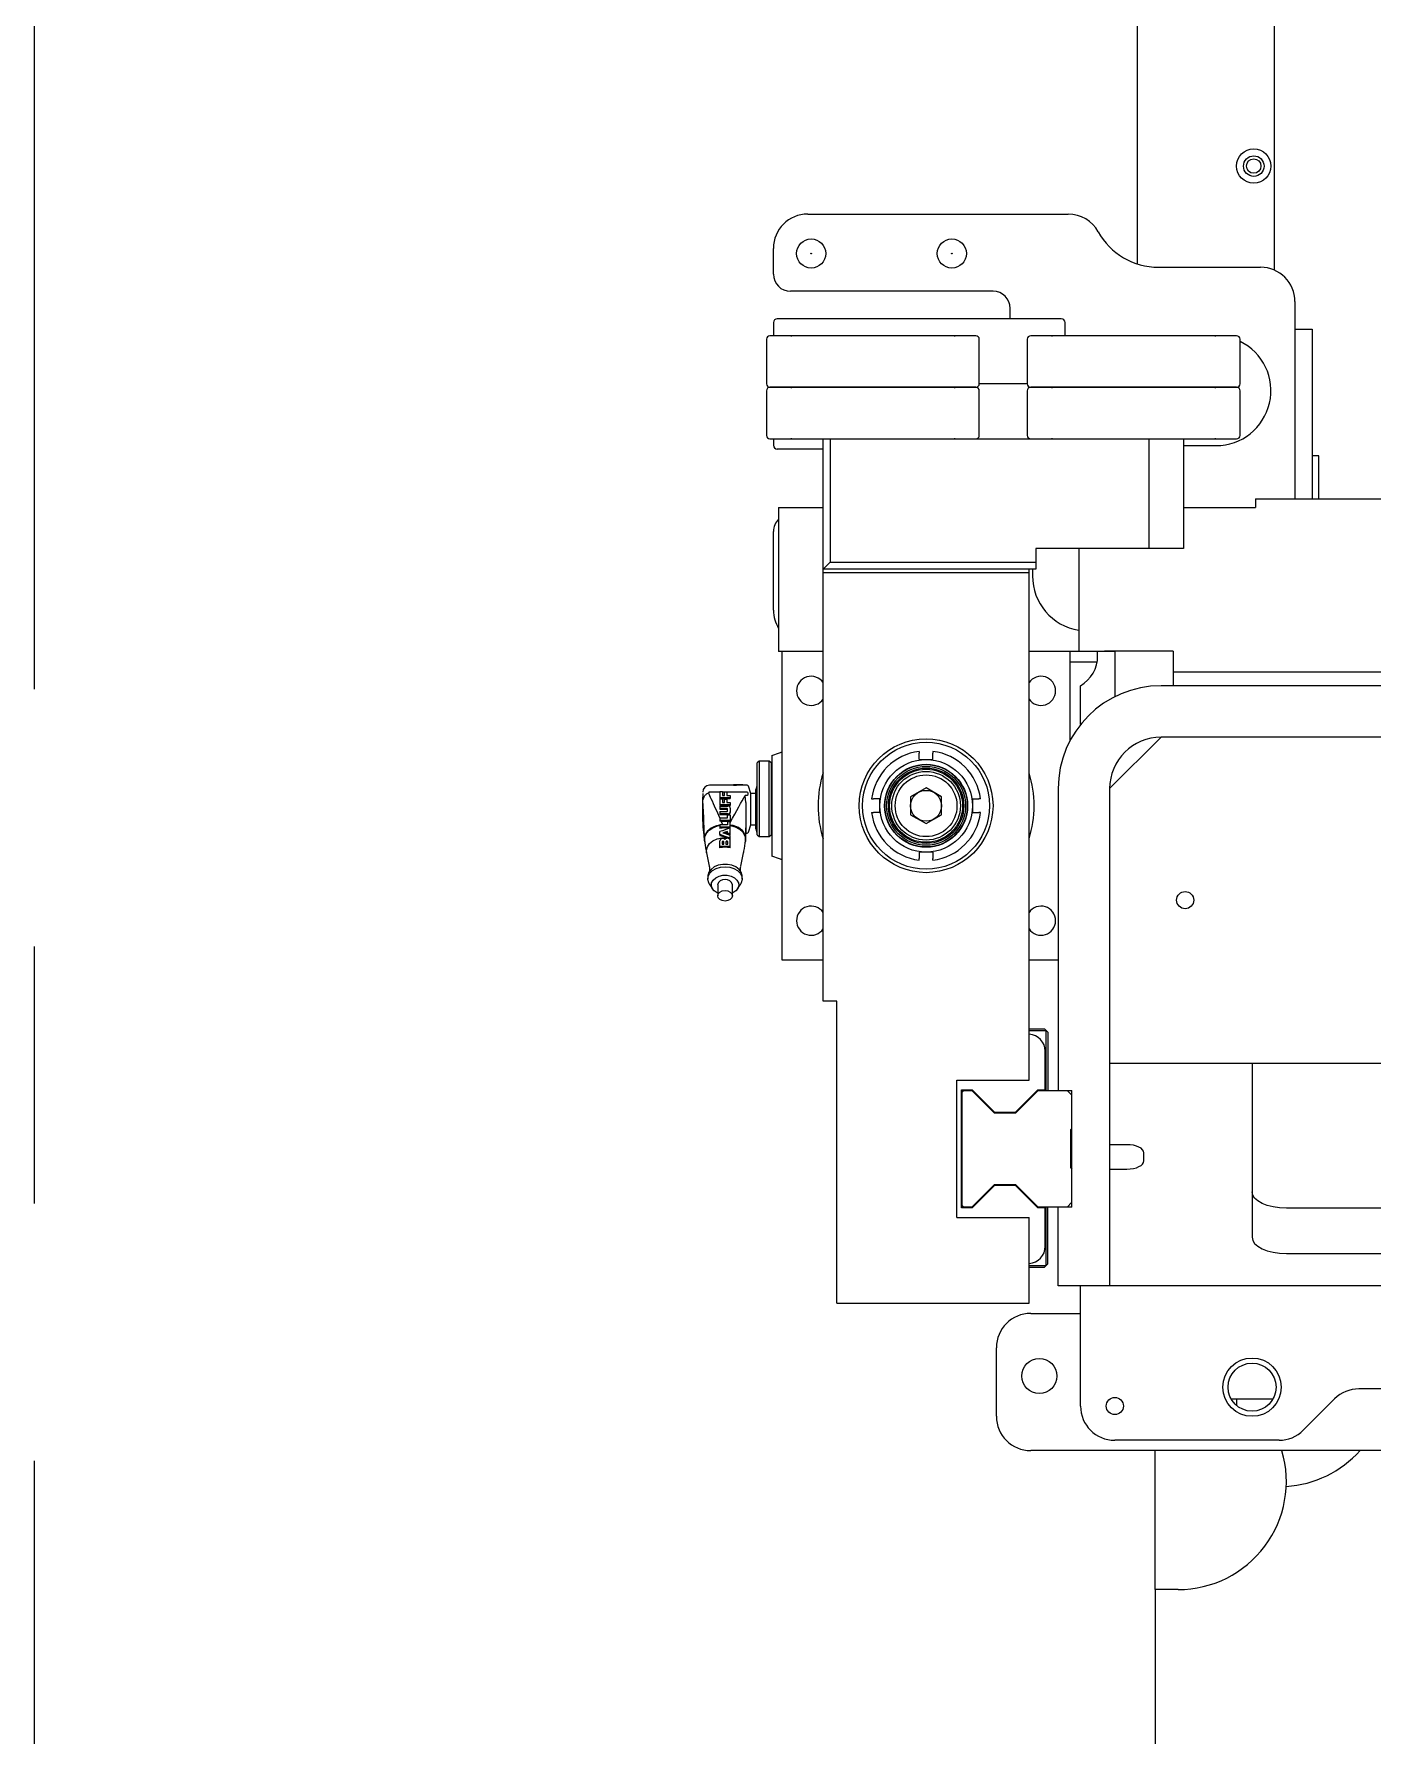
# Model space of a CAD drawing. Header units: inches. Extents: x -347369 to -260369, y 119522 to 149869.
# Drawn here: x -325383.6 to -324993.4, y 137569.5 to 138065.7 of the extents above; entities that cross this region are included whole.
import ezdxf

# ---------------------------------------------------------------- set-up
doc = ezdxf.new("R2010")
doc.units = ezdxf.units.IN
doc.header["$LTSCALE"] = 300
doc.linetypes.add('CENTRO', pattern=[2, 1.25, -0.25, 0.25, -0.25])
for name, color, linetype in [('ASSI', 254, 'CENTRO'), ('MACCHINA', 40, 'Continuous'), ('QUOTE', 7, 'Continuous')]:
    doc.layers.add(name, color=color, linetype=linetype)

# ---------------------------------------------------------------- blocks, each defined once
blk = doc.blocks.new('A$C27be3406')
at = {"layer": 'ASSI'}
blk.add_line((0, 2250), (0, -3750), dxfattribs=at)
at = {"layer": 'MACCHINA'}
for p, q in [((321.5, -51.97), (321.5, -1001.02)), ((361.5, -1002.83), (361.5, -133.73)), ((225.5, -986.5), (301.43, -986.5)), ((215.5, -1004), (215.5, -996.5)), ((327.69, -1002), (357.5, -1002)), ((279.5, -1009), (220.5, -1009)), ((367.5, -1012), (367.5, -1069.5)), ((299.4, -1017), (216.6, -1017)), ((284.5, -1017), (284.5, -1014)), ((215.5, -1018.1), (215.5, -1022)), ((220.65, -1022.1), (220.65, -1022.2)), ((268.35, -1022.2), (268.35, -1022.1)), ((296.65, -1022.1), (296.65, -1022.2)), ((300.5, -1022), (300.5, -1018.1)), ((344.35, -1022.2), (344.35, -1022.1)), ((367.5, -1020), (372.5, -1020)), ((372.5, -1020), (372.5, -1069.5)), ((213.5, -1023), (213.5, -1036)), ((275.5, -1036), (275.5, -1023)), ((289.5, -1023), (289.5, -1036)), ((351.5, -1036), (351.5, -1023)), ((220.65, -1036.8), (220.65, -1036.9)), ((268.35, -1036.9), (268.35, -1036.8)), ((289.5, -1036), (275.5, -1036)), ((296.65, -1036.8), (296.65, -1036.9)), ((344.35, -1036.9), (344.35, -1036.8)), ((213.5, -1038), (213.5, -1051)), ((220.65, -1037.1), (220.65, -1037.2)), ((268.35, -1037.2), (268.35, -1037.1)), ((275.5, -1051), (275.5, -1038)), ((289.5, -1038), (289.5, -1051)), ((296.65, -1037.1), (296.65, -1037.2)), ((344.35, -1037.2), (344.35, -1037.1)), ((351.5, -1051), (351.5, -1038)), ((220.65, -1051.8), (220.65, -1051.9)), ((268.35, -1051.9), (268.35, -1051.8)), ((296.65, -1051.8), (296.65, -1051.9)), ((344.35, -1051.9), (344.35, -1051.8)), ((215.5, -1052), (215.5, -1053.9)), ((230, -1055), (216.6, -1055)), ((230, -1216), (230, -1052)), ((230, -1052), (325, -1052)), ((232, -1052), (232, -1088)), ((325, -1084), (325, -1052)), ((335, -1052), (335, -1084)), ((335, -1054), (344.5, -1054)), ((374.5, -1057), (372.5, -1057)), ((374.5, -1069.5), (374.5, -1057)), ((356, -1069.5), (356, -1072)), ((356, -1069.5), (395.49, -1069.5)), ((217, -1072), (217, -1114)), ((217, -1072), (230, -1072)), ((335, -1072), (356, -1072)), ((215.5, -1102), (215.5, -1079)), ((335, -1084), (292, -1084)), ((292, -1084), (292, -1090)), ((304.5, -1084), (304.5, -1114)), ((232, -1088), (230, -1090)), ((292, -1090), (230, -1090)), ((230, -1091), (290, -1091)), ((232, -1088), (292, -1088)), ((290, -1239), (290, -1090)), ((291, -1090), (291, -1092)), ((230, -1114), (217, -1114)), ((218, -1204), (218, -1114)), ((315, -1114), (290, -1114)), ((302, -1139.94), (302, -1114)), ((310, -1115.34), (310, -1114)), ((332, -1113.9), (312, -1113.9)), ((312, -1113.9), (312, -1114)), ((315, -1114), (315, -1127.21)), ((332, -1113.9), (332, -1124)), ((302, -1117), (309.86, -1117)), ((395, -1120), (332, -1120)), ((305, -1135.35), (305, -1124)), ((521.5, -1124), (328.5, -1124)), ((328.5, -1139), (313.5, -1154)), ((521.5, -1139), (328.5, -1139)), ((211.3, -1146), (210.8, -1146.5)), ((214.3, -1146), (211.3, -1146)), ((211.3, -1146), (211.3, -1168)), ((214.8, -1146.5), (214.3, -1146)), ((214.3, -1168), (214.3, -1146)), ((215, -1144.3), (215, -1173.7)), ((258, -1143.13), (258, -1143.63)), ((262, -1143.13), (262, -1143.63)), ((210.8, -1167.5), (210.8, -1146.5)), ((214.8, -1146.5), (214.8, -1167.5)), ((215, -1147), (214.8, -1147)), ((196.58, -1155.19), (196.69, -1155.06)), ((196.69, -1155.06), (196.7, -1155.04)), ((199.89, -1155.04), (196.7, -1155.04)), ((196.7, -1155.04), (196.9, -1155.04)), ((203.9, -1153), (196.9, -1153)), ((199.89, -1154.85), (200.67, -1154.85)), ((199.89, -1154.85), (199.89, -1156.88)), ((200.67, -1154.85), (200.67, -1155.96)), ((201.22, -1155.04), (200.67, -1155.04)), ((200.67, -1155.96), (201.22, -1155.96)), ((201.22, -1155.96), (201.22, -1154.96)), ((201.22, -1154.96), (201.92, -1154.96)), ((201.92, -1154.96), (201.92, -1155.96)), ((207.94, -1155.04), (201.92, -1155.04)), ((201.92, -1155.96), (202.9, -1155.96)), ((202.9, -1155.96), (202.9, -1156.88)), ((203.9, -1153.04), (203.9, -1152.85)), ((206.6, -1152.85), (203.9, -1152.85)), ((204.17, -1153.06), (204.17, -1152.85)), ((207.85, -1153), (206.59, -1153)), ((206.6, -1153), (206.6, -1152.85)), ((207.85, -1156), (207.22, -1156)), ((207.47, -1158.04), (207.22, -1156)), ((207.85, -1155.04), (207.94, -1155.04)), ((208.9, -1155.4), (208.23, -1153.28)), ((210.4, -1155.4), (208.9, -1155.4)), ((208.9, -1164.6), (208.9, -1155.4)), ((210.68, -1153.24), (210.4, -1154.25)), ((210.4, -1165.75), (210.4, -1154.25)), ((260, -1153.8), (255.5, -1156.4)), ((264.5, -1156.4), (260, -1153.8)), ((298.5, -1154), (298.5, -1242)), ((313.5, -1154), (313.5, -1299)), ((194.9, -1163.54), (194.9, -1156.46)), ((202.9, -1156.67), (199.89, -1156.67)), ((199.89, -1156.88), (202.9, -1156.88)), ((199.89, -1156.94), (200.67, -1156.94)), ((199.89, -1156.94), (199.89, -1158.96)), ((202.9, -1158.76), (199.89, -1158.76)), ((199.89, -1158.96), (202.9, -1158.96)), ((199.89, -1159.09), (202.17, -1159.09)), ((199.89, -1159.09), (199.89, -1160)), ((202.03, -1159.8), (199.89, -1159.8)), ((199.89, -1160), (202.03, -1160)), ((199.89, -1160.64), (202.03, -1160.64)), ((199.89, -1160.64), (199.89, -1161.55)), ((200.67, -1156.94), (200.67, -1158.05)), ((200.67, -1158.05), (201.22, -1158.05)), ((201.22, -1158.05), (201.22, -1157.08)), ((201.22, -1157.08), (201.92, -1157.08)), ((201.92, -1157.08), (201.92, -1158.05)), ((201.92, -1158.05), (202.9, -1158.05)), ((202.03, -1159.8), (202.13, -1159.88)), ((202.03, -1160), (202.13, -1160.07)), ((202.13, -1160.56), (202.03, -1160.64)), ((202.13, -1160.56), (202.13, -1159.88)), ((202.9, -1158.05), (202.9, -1158.96)), ((202.9, -1159.65), (202.9, -1160.98)), ((244.13, -1157), (244.63, -1157)), ((244.13, -1161), (244.63, -1161)), ((255.5, -1156.4), (255.5, -1161.6)), ((264.5, -1161.6), (264.5, -1156.4)), ((275.87, -1157), (275.37, -1157)), ((275.87, -1161), (275.37, -1161)), ((202.17, -1161.36), (199.89, -1161.36)), ((199.89, -1161.55), (202.17, -1161.55)), ((199.89, -1162.56), (202.13, -1162.56)), ((199.89, -1162.56), (199.89, -1163.49)), ((202.9, -1163.27), (199.89, -1163.27)), ((200.31, -1163.46), (199.89, -1163.49)), ((202.13, -1164.52), (199.89, -1164.52)), ((199.89, -1164.52), (199.89, -1165.59)), ((202.9, -1165.25), (199.89, -1165.25)), ((200.8, -1164.52), (200.31, -1163.46)), ((200.31, -1163.46), (202.9, -1163.46)), ((202.13, -1162.56), (202.13, -1161.59)), ((202.13, -1161.59), (202.9, -1161.59)), ((202.13, -1163.55), (202.13, -1164.52)), ((202.13, -1163.55), (202.9, -1163.55)), ((202.9, -1161.59), (202.9, -1163.46)), ((202.9, -1167.43), (202.9, -1163.55)), ((208.23, -1166.72), (208.9, -1164.6)), ((208.9, -1164.6), (210.4, -1164.6)), ((210.4, -1165.75), (210.68, -1166.76)), ((210.78, -1162.57), (210.78, -1161.09)), ((255.5, -1161.6), (260, -1164.2)), ((260, -1164.2), (264.5, -1161.6)), ((195.37, -1169.13), (195.43, -1169.47)), ((195.4, -1168.37), (195.4, -1169.25)), ((199.89, -1167.36), (199.89, -1166.52)), ((199.89, -1167.36), (199.89, -1167.71)), ((199.9, -1171.28), (199.9, -1169.25)), ((202.9, -1170.91), (199.9, -1170.91)), ((200.58, -1169.58), (200.58, -1170.21)), ((200.59, -1169.74), (200.58, -1169.83)), ((200.58, -1170.21), (201.06, -1170.21)), ((200.67, -1169.38), (200.67, -1169.62)), ((200.85, -1169.35), (200.8, -1169.35)), ((200.8, -1169.35), (200.8, -1169.57)), ((200.85, -1169.57), (200.85, -1169.35)), ((201.06, -1170.21), (201.05, -1169.49)), ((201.06, -1169.77), (201.05, -1169.7)), ((201.36, -1168.83), (201.36, -1168.81)), ((201.66, -1169.49), (201.66, -1170.21)), ((201.66, -1170.21), (202.19, -1170.21)), ((201.72, -1169.35), (201.72, -1169.56)), ((201.92, -1169.29), (201.92, -1169.51)), ((202.9, -1168.45), (202.01, -1168.13)), ((202.13, -1167.32), (202.13, -1166.51)), ((202.9, -1167.08), (202.13, -1167.08)), ((202.13, -1169.6), (202.13, -1169.37)), ((202.19, -1170.21), (202.19, -1169.52)), ((202.9, -1168.8), (202.9, -1167.65)), ((202.9, -1171.28), (202.9, -1169.2)), ((207.36, -1169.64), (207.4, -1169.4)), ((207.4, -1169.37), (207.4, -1168.02)), ((207.46, -1167), (207.85, -1167)), ((210.78, -1167.02), (210.78, -1166.62)), ((210.8, -1167.5), (211.3, -1168)), ((211.3, -1168), (214.3, -1168)), ((214.3, -1168), (214.8, -1167.5)), ((214.8, -1167), (215, -1167)), ((214.8, -1167.12), (215, -1167.12)), ((214.8, -1167.25), (215, -1167.25)), ((196.01, -1172.69), (196.8, -1176.64)), ((206, -1176.64), (206.79, -1172.69)), ((258, -1174.87), (258, -1174.37)), ((262, -1174.87), (262, -1174.37)), ((196.4, -1179.59), (196.4, -1180.29)), ((196.9, -1177.65), (196.9, -1178.05)), ((205.9, -1178.05), (205.9, -1177.65)), ((206.4, -1180.29), (206.4, -1179.59)), ((196.82, -1181.71), (197.73, -1183.19)), ((199.25, -1182.06), (199.25, -1185.24)), ((203.55, -1185.24), (203.55, -1182.06)), ((205.07, -1183.19), (205.98, -1181.71)), ((230, -1204), (218, -1204)), ((298.5, -1204), (290, -1204)), ((234, -1216), (230, -1216)), ((234, -1304), (234, -1216)), ((290, -1224), (294.5, -1224)), ((290, -1224.5), (295, -1224.5)), ((294.5, -1224), (295.5, -1225)), ((295, -1242), (295, -1224.5)), ((295.5, -1225), (295.5, -1242)), ((294.73, -1241.8), (294.73, -1230.58)), ((313.5, -1234), (536.5, -1234)), ((355, -1234), (355, -1284.79)), ((269, -1239), (290, -1239)), ((269, -1279), (269, -1239)), ((270.3, -1241.8), (273.44, -1241.8)), ((270.3, -1276.2), (270.3, -1241.8)), ((270.5, -1242.5), (271, -1242)), ((270.5, -1276), (270.5, -1242)), ((270.5, -1242), (273.36, -1242)), ((273.36, -1242), (279.86, -1248.5)), ((273.44, -1241.8), (279.94, -1248.3)), ((286.06, -1248.3), (292.56, -1241.8)), ((286.14, -1248.5), (292.64, -1242)), ((292.56, -1241.8), (294.73, -1241.8)), ((292.64, -1242), (302.5, -1242)), ((301.1, -1242), (302.5, -1243.4)), ((302.5, -1276), (302.5, -1242)), ((279.86, -1248.5), (286.14, -1248.5)), ((279.94, -1248.3), (286.06, -1248.3)), ((302.5, -1253.1), (302.1, -1253.5)), ((302.1, -1253.5), (302.1, -1264.5)), ((318.5, -1257.8), (313.5, -1257.8)), ((323.5, -1262.54), (323.5, -1260.17)), ((302.1, -1264.5), (302.5, -1264.9)), ((313.5, -1264.91), (318.5, -1264.91)), ((279.86, -1269.5), (273.36, -1276)), ((279.94, -1269.7), (273.44, -1276.2)), ((286.14, -1269.5), (279.86, -1269.5)), ((286.06, -1269.7), (279.94, -1269.7)), ((292.56, -1276.2), (286.06, -1269.7)), ((292.64, -1276), (286.14, -1269.5)), ((302.5, -1274.6), (301.1, -1276)), ((269, -1279), (290, -1279)), ((273.44, -1276.2), (270.3, -1276.2)), ((271, -1276), (270.5, -1275.5)), ((273.36, -1276), (270.5, -1276)), ((290, -1304), (290, -1279)), ((294.73, -1276.2), (292.56, -1276.2)), ((302.5, -1276), (292.64, -1276)), ((294.73, -1287.42), (294.73, -1276.2)), ((295, -1293), (295, -1276)), ((295.5, -1292.5), (295.5, -1276)), ((298.5, -1299), (298.5, -1276)), ((485, -1276.32), (365, -1276.32)), ((365, -1289.53), (485, -1289.53)), ((290, -1293), (295, -1293)), ((290, -1293.5), (294.5, -1293.5)), ((295.5, -1292.5), (294.5, -1293.5)), ((535.5, -1299), (298.5, -1299)), ((305, -1334), (305, -1299)), ((234, -1304), (290, -1304)), ((290.5, -1307), (305, -1307)), ((280.5, -1337), (280.5, -1317)), ((422.86, -1329), (386.14, -1329)), ((361.06, -1332), (348.94, -1332)), ((350.5, -1332), (350.5, -1333.86)), ((379.07, -1331.93), (369.93, -1341.07)), ((362.86, -1344), (315, -1344)), ((538.5, -1347), (290.5, -1347)), ((326.75, -1387.5), (326.75, -1347)), ((326.74, -1387.5), (326.74, -1569)), ((333.5, -1387.5), (326.74, -1387.5))]:
    blk.add_line(p, q, dxfattribs=at)
at = {"layer": 'MACCHINA', "flags": 128}
for points in [[(215, -1144.3), (217.23, -1143.57), (218, -1143.28)], [(195.44, -1169.18), (195.43, -1169.07), (195.52, -1168.02), (195.99, -1167.01), (196.79, -1166.12), (197.88, -1165.39), (199.19, -1164.88), (199.89, -1164.72)], [(202.9, -1164.72), (204.37, -1165.14), (205.63, -1165.82), (206.59, -1166.71), (207.19, -1167.75), (207.38, -1168.86), (207.36, -1169.18)], [(196.01, -1172.69), (195.96, -1171.94), (196.24, -1170.93), (196.88, -1170), (197.85, -1169.23), (199.07, -1168.67), (200.46, -1168.35), (201.92, -1168.31)], [(218, -1174.72), (217.23, -1174.43), (215, -1173.7)], [(206.4, -1179.59), (206.39, -1179.35), (206.11, -1178.4), (205.48, -1177.55), (204.56, -1176.84), (203.39, -1176.34), (202.08, -1176.08), (200.72, -1176.08), (199.41, -1176.34), (198.24, -1176.84), (197.32, -1177.55), (196.69, -1178.4), (196.41, -1179.35), (196.4, -1179.59)], [(196.82, -1181.71), (196.69, -1181.48), (196.41, -1180.54), (196.5, -1179.57), (196.96, -1178.67), (197.75, -1177.88), (198.8, -1177.27), (200.05, -1176.89), (201.4, -1176.76)], [(199.25, -1184.45), (199.15, -1184.4), (198.27, -1183.83), (197.68, -1183.1), (197.41, -1182.27), (197.5, -1181.43), (197.94, -1180.65), (198.68, -1179.99), (199.66, -1179.51), (200.8, -1179.26), (202, -1179.26), (203.14, -1179.51), (204.12, -1179.99), (204.86, -1180.65), (205.3, -1181.43), (205.39, -1182.27), (205.12, -1183.1), (204.53, -1183.83), (203.65, -1184.4), (203.55, -1184.45)], [(201.4, -1176.76), (202.75, -1176.89), (204, -1177.27), (205.05, -1177.88), (205.84, -1178.67), (206.3, -1179.57), (206.39, -1180.54), (206.11, -1181.48), (205.98, -1181.71)], [(201.4, -1183.72), (202.22, -1183.84), (202.92, -1184.17), (203.39, -1184.66), (203.55, -1185.24), (203.39, -1185.83), (202.92, -1186.32), (202.22, -1186.65), (201.4, -1186.76), (200.58, -1186.65), (199.88, -1186.32), (199.41, -1185.83), (199.25, -1185.24), (199.41, -1184.66), (199.88, -1184.17), (200.58, -1183.84), (201.4, -1183.72)], [(323.5, -1260.17), (323.4, -1259.71), (323.12, -1259.27), (322.66, -1258.86), (322.04, -1258.5), (321.28, -1258.2), (320.41, -1257.98), (319.48, -1257.85), (318.5, -1257.8)], [(318.5, -1264.91), (319.48, -1264.86), (320.41, -1264.73), (321.28, -1264.51), (322.04, -1264.21), (322.66, -1263.86), (323.12, -1263.45), (323.4, -1263), (323.5, -1262.54)], [(365, -1276.32), (363.05, -1276.23), (361.17, -1275.96), (359.44, -1275.52), (357.93, -1274.93), (356.69, -1274.21), (355.76, -1273.39), (355.19, -1272.51), (355, -1271.58)], [(355, -1284.79), (355.19, -1285.72), (355.76, -1286.61), (356.69, -1287.43), (357.93, -1288.14), (359.44, -1288.73), (361.17, -1289.17), (363.05, -1289.44), (365, -1289.53)]]:
    blk.add_lwpolyline(points, dxfattribs=at)
at = {"layer": 'MACCHINA'}
for centre, radius in [((355.5, -972.5), 5), ((355.5, -972.5), 3), ((355.5, -972.5), 2.1), ((226.5, -998), 4.25), ((267.5, -998), 4.25), ((226.5, -998), 0.0893), ((267.5, -998), 0.0893), ((260, -1159), 19.5), ((260, -1159), 18.5), ((260, -1159), 13.5), ((260, -1159), 12.1), ((260, -1159), 12), ((260, -1159), 11.5), ((260, -1159), 11), ((260, -1159), 10.65), ((260, -1159), 10), ((260, -1159), 9), ((260, -1159), 4.5), ((335.5, -1186.5), 2.5), ((293, -1325.25), 5.1), ((355, -1328.5), 8.5), ((355, -1328.5), 7), ((315, -1334), 2.5)]:
    blk.add_circle(centre, radius, dxfattribs=at)
for centre, radius, start, end in [((225.5, -996.5), 10, 90, 180), ((301.43, -996.5), 10, 28.9033, 90), ((327.69, -982), 20, 208.9033, 270), ((357.5, -1012), 10, 0, 90), ((220.5, -1004), 5, 180, 270), ((279.5, -1014), 5, 0, 90), ((216.6, -1018.1), 1.1, 90, 180), ((299.4, -1018.1), 1.1, 0, 90), ((214.5, -1023), 1, 90, 180), ((274.5, -1023), 1, 0, 90), ((290.5, -1023), 1, 90, 180), ((350.5, -1023), 1, 0, 90), ((344.5, -1038), 16, 270, 64.0555), ((214.5, -1036), 1, 180, 270), ((214.5, -1038), 1, 90, 180), ((274.5, -1036), 1, 270, 0), ((274.5, -1038), 1, 0, 90), ((290.5, -1036), 1, 180, 270), ((290.5, -1038), 1, 90, 180), ((350.5, -1036), 1, 270, 0), ((350.5, -1038), 1, 0, 90), ((214.5, -1051), 1, 180, 270), ((274.5, -1051), 1, 270, 0), ((290.5, -1051), 1, 180, 270), ((350.5, -1051), 1, 270, 0), ((216.6, -1053.9), 1.1, 180, 270), ((220.5, -1079), 5, 134.427, 180), ((307, -1092), 16, 180, 261.0107), ((225.5, -1102), 10, 180, 211.7883), ((300, -1115.34), 10, 300, 0), ((226.5, -1125.5), 4.25, 34.5603, 325.4397), ((293.5, -1125.5), 4.25, 214.5603, 145.3488), ((328.5, -1154), 30, 90, 180), ((328.5, -1154), 15, 90, 180), ((260, -1159), 16, 97.1808, 172.8192), ((260, -1159), 16, 7.1808, 82.8192), ((260, -1159), 31.5, 162.2472, 197.7528), ((260, -1159), 31.5, 342.2472, 17.7528), ((196.9, -1155), 2, 90, 180), ((207.85, -1153.4), 0.4, 17.5713, 90), ((260, -1159), 16, 187.1808, 262.8192), ((260, -1159), 16, 277.1808, 352.8192), ((201.4, -1173.69), 8.24, 81.1941, 100.5317), ((201.4, -1176.88), 7.33, 94.2449, 94.6339), ((201.42, -1174.98), 7.7, 78.8937, 84.6976), ((207.85, -1166.6), 0.4, 270, 342.4287), ((201.4, -1178.02), 6.91, 77.4671, 102.5328), ((201.13, -1182.44), 1.92, 81.9505, 168.5782), ((201.67, -1182.44), 1.92, 11.4218, 98.0495), ((226.5, -1192.5), 4.25, 34.5603, 325.44), ((293.5, -1192.5), 4.25, 214.5603, 145.4397), ((289.73, -1230.58), 5, 0, 86.8895), ((289.73, -1287.42), 5, 273.1105, 0), ((290.5, -1317), 10, 90, 180), ((386.14, -1339), 10, 90, 135), ((315, -1334), 10, 180, 270), ((290.5, -1337), 10, 180, 270), ((362.86, -1334), 10, 270, 315), ((333.5, -1356), 31.5, 270, 16.4333), ((363, -1326), 31.5, 273.5804, 318.1897)]:
    blk.add_arc(centre, radius, start, end, dxfattribs=at)
for centre, major_axis, ratio, start_param, end_param in [((60.31, -1399.41), (148.35, 246.56), 0.008823, 5.988829, 6.128608), ((207.25, -1160), (22.87, 0), 0.306028, 1.605303, 1.705567), ((196.9, -1191.71), (-2, 35.27), 0.002266, 6.052415, 6.323164), ((195.01, -1159.46), (-0.4, 9.73), 0.004912, 3.555473, 4.928702), ((202.17, -1159.65), (0.738, 0), 0.76468, 0, 1.570796), ((202.17, -1160.79), (0.738, 0), 0.76468, 4.712389, 6.283185), ((202.17, -1160.98), (0.738, 0), 0.76302, 4.712389, 6.283185), ((207.45, -1161.81), (0.06, 7.86), 0.001395, 1.070469, 2.480189), ((207.5, -1160), (0.04, 7), 0.005675, 1.287257, 3.141625), ((196.9, -1198.78), (-2, 35.27), 0.002266, 0.039978, 0.313162), ((195.01, -1164.51), (-0.39, 4.75), 0.02061, 1.720675, 3.09911), ((202.1, -1169.3), (6.67, -1.17), 0.690438, 2.041718, 3.19059), ((223.34, -1222.47), (199.81, 69.88), 0.286094, 1.573024, 1.588104), ((200.05, -1169.76), (7.29, 2), 0.664469, 6.231424, 7.278865), ((202.1, -1168.32), (6.67, 1.17), 0.690351, 3.090683, 3.138352), ((174.08, -1222.47), (199.81, -69.88), 0.286094, 1.531, 1.541629), ((200.79, -1169.24), (0.887, 0), 0.806402, 2.433053, 3.148952), ((200.69, -1169.18), (0.768, 0), 0.806402, 1.527167, 2.421172), ((201.28, -1169.6), (0.708, 0), 0.806402, 2.957541, 3.10866), ((200.83, -1169.53), (0.248, 0), 0.806402, 2.291129, 2.96013), ((200.81, -1169.57), (0.273, 0), 0.806402, 1.606579, 2.133909), ((200.76, -1169.17), (0.753, 0), 0.806402, 0.971797, 1.617632), ((228.2, -1222.47), (222.64, 68.79), 0.2626, 1.606778, 1.612788), ((174.49, -1222.47), (213.71, -69.18), 0.271417, 1.525589, 1.535478), ((200.84, -1169.52), (0.218, 0), 0.806402, 0.180716, 1.501923), ((200.43, -1169.57), (0.635, 0), 0.806402, 0.024366, 0.152074), ((200.78, -1169.1), (0.667, 0), 0.806402, 0.526645, 0.920029), ((201.97, -1169.04), (0.678, 0), 0.806402, 2.217883, 2.705086), ((202, -1169.12), (0.785, 0), 0.806402, 1.523906, 2.169846), ((201.98, -1169.5), (0.319, 0), 0.806402, 2.513987, 3.08015), ((201.9, -1169.49), (0.243, 0), 0.806402, 1.484448, 2.39055), ((201.05, -1171.87), (5.22, -2.88), 0.600408, 1.547239, 1.731718), ((201.92, -1169.53), (0.294, 0), 0.806402, 0.753227, 1.56858), ((202.06, -1169.16), (0.833, 0), 0.806402, 0.739302, 1.595563), ((201.77, -1169.54), (0.421, 0), 0.806402, 0.030617, 0.524849), ((201.98, -1169.19), (0.924, 0), 0.806402, 6.275706, 6.991666), ((200.08, -1167.87), (7.23, -1.98), 0.664641, 0.044561, 0.09885), ((207.46, -1166.21), (0.05, 3.2), 0.007993, 2.989993, 4.46163)]:
    blk.add_ellipse(centre, major_axis=major_axis, ratio=ratio, start_param=start_param, end_param=end_param, dxfattribs=at)
for points, knots in [([(274.47, -1022), (274.46, -1022), (274.44, -1022), (273.61, -1022), (271.87, -1022), (269.75, -1022), (267.51, -1022), (265.04, -1022), (262.48, -1022), (259.95, -1022), (257.23, -1022), (253.4, -1022), (249.38, -1022), (245.3, -1022), (241.34, -1022), (236.61, -1022), (231.92, -1022), (228.16, -1022), (225.12, -1022), (222.54, -1022), (220.42, -1022), (218.72, -1022), (217.28, -1022), (215.72, -1022), (214.81, -1022), (214.48, -1022), (214.52, -1022), (214.53, -1022)], [0, 0, 0, 0, 0.023656, 0.08536, 0.143577, 0.182409, 0.222442, 0.263597, 0.295776, 0.327949, 0.360813, 0.393671, 0.459304, 0.491483, 0.523656, 0.58536, 0.643577, 0.682409, 0.722442, 0.763597, 0.795776, 0.827949, 0.860813, 0.893671, 0.959304, 0.991483, 1, 1, 1, 1]), ([(350.47, -1022), (350.46, -1022), (350.44, -1022), (349.61, -1022), (347.87, -1022), (345.75, -1022), (343.51, -1022), (341.04, -1022), (338.48, -1022), (335.95, -1022), (333.23, -1022), (329.4, -1022), (325.38, -1022), (321.3, -1022), (317.34, -1022), (312.61, -1022), (307.92, -1022), (304.16, -1022), (301.12, -1022), (298.54, -1022), (296.42, -1022), (294.72, -1022), (293.28, -1022), (291.72, -1022), (290.81, -1022), (290.48, -1022), (290.52, -1022), (290.53, -1022)], [0, 0, 0, 0, 0.023656, 0.08536, 0.143577, 0.182409, 0.222442, 0.263597, 0.295776, 0.327949, 0.360813, 0.393671, 0.459304, 0.491483, 0.523656, 0.58536, 0.643577, 0.682409, 0.722442, 0.763597, 0.795776, 0.827949, 0.860813, 0.893671, 0.959304, 0.991483, 1, 1, 1, 1]), ([(274.47, -1037), (274.46, -1037), (274.44, -1037), (273.61, -1037), (271.87, -1037), (269.75, -1037), (267.51, -1037), (265.04, -1037), (262.48, -1037), (259.95, -1037), (257.23, -1037), (253.4, -1037), (249.38, -1037), (245.3, -1037), (241.34, -1037), (236.61, -1037), (231.92, -1037), (228.16, -1037), (225.12, -1037), (222.54, -1037), (220.42, -1037), (218.72, -1037), (217.28, -1037), (215.72, -1037), (214.81, -1037), (214.48, -1037), (214.52, -1037), (214.53, -1037)], [0, 0, 0, 0, 0.023656, 0.08536, 0.143577, 0.182409, 0.222442, 0.263597, 0.295776, 0.327949, 0.360813, 0.393671, 0.459304, 0.491483, 0.523656, 0.58536, 0.643577, 0.682409, 0.722442, 0.763597, 0.795776, 0.827949, 0.860813, 0.893671, 0.959304, 0.991483, 1, 1, 1, 1]), ([(214.53, -1037), (214.52, -1037), (214.48, -1037), (214.71, -1037), (215.24, -1037), (216.4, -1037), (218.15, -1037), (220.42, -1037), (222.95, -1037), (226.53, -1037), (230.82, -1037), (234.81, -1037), (238.45, -1037), (241.99, -1037), (245.3, -1037), (248.35, -1037), (251.38, -1037), (255.35, -1037), (259.09, -1037), (262.48, -1037), (265.54, -1037), (268.75, -1037), (271.33, -1037), (272.98, -1037), (273.96, -1037), (274.45, -1037), (274.47, -1037), (274.47, -1037)], [0, 0, 0, 0, 0.008523, 0.040696, 0.07356, 0.106417, 0.172051, 0.204229, 0.236403, 0.298107, 0.356324, 0.395156, 0.435189, 0.476344, 0.508523, 0.540696, 0.57356, 0.606417, 0.672051, 0.704229, 0.736403, 0.798107, 0.856324, 0.895156, 0.935189, 0.976344, 1, 1, 1, 1]), ([(350.47, -1037), (350.46, -1037), (350.44, -1037), (349.61, -1037), (347.87, -1037), (345.75, -1037), (343.51, -1037), (341.04, -1037), (338.48, -1037), (335.95, -1037), (333.23, -1037), (329.4, -1037), (325.38, -1037), (321.3, -1037), (317.34, -1037), (312.61, -1037), (307.92, -1037), (304.16, -1037), (301.12, -1037), (298.54, -1037), (296.42, -1037), (294.72, -1037), (293.28, -1037), (291.72, -1037), (290.81, -1037), (290.48, -1037), (290.52, -1037), (290.53, -1037)], [0, 0, 0, 0, 0.023656, 0.08536, 0.143577, 0.182409, 0.222442, 0.263597, 0.295776, 0.327949, 0.360813, 0.393671, 0.459304, 0.491483, 0.523656, 0.58536, 0.643577, 0.682409, 0.722442, 0.763597, 0.795776, 0.827949, 0.860813, 0.893671, 0.959304, 0.991483, 1, 1, 1, 1]), ([(290.53, -1037), (290.52, -1037), (290.48, -1037), (290.71, -1037), (291.24, -1037), (292.4, -1037), (294.15, -1037), (296.42, -1037), (298.95, -1037), (302.53, -1037), (306.82, -1037), (310.81, -1037), (314.45, -1037), (317.99, -1037), (321.3, -1037), (324.35, -1037), (327.38, -1037), (331.35, -1037), (335.09, -1037), (338.48, -1037), (341.54, -1037), (344.75, -1037), (347.33, -1037), (348.98, -1037), (349.96, -1037), (350.45, -1037), (350.47, -1037), (350.47, -1037)], [0, 0, 0, 0, 0.008523, 0.040696, 0.07356, 0.106417, 0.172051, 0.204229, 0.236403, 0.298107, 0.356324, 0.395156, 0.435189, 0.476344, 0.508523, 0.540696, 0.57356, 0.606417, 0.672051, 0.704229, 0.736403, 0.798107, 0.856324, 0.895156, 0.935189, 0.976344, 1, 1, 1, 1]), ([(214.53, -1052), (214.52, -1052), (214.48, -1052), (214.71, -1052), (215.24, -1052), (216.4, -1052), (218.15, -1052), (220.42, -1052), (222.95, -1052), (226.53, -1052), (230.82, -1052), (234.81, -1052), (238.45, -1052), (241.99, -1052), (245.3, -1052), (248.35, -1052), (251.38, -1052), (255.35, -1052), (259.09, -1052), (262.48, -1052), (265.54, -1052), (268.75, -1052), (271.33, -1052), (272.98, -1052), (273.96, -1052), (274.45, -1052), (274.47, -1052), (274.47, -1052)], [0, 0, 0, 0, 0.008523, 0.040696, 0.07356, 0.106417, 0.172051, 0.204229, 0.236403, 0.298107, 0.356324, 0.395156, 0.435189, 0.476344, 0.508523, 0.540696, 0.57356, 0.606417, 0.672051, 0.704229, 0.736403, 0.798107, 0.856324, 0.895156, 0.935189, 0.976344, 1, 1, 1, 1]), ([(290.53, -1052), (290.52, -1052), (290.48, -1052), (290.71, -1052), (291.24, -1052), (292.4, -1052), (294.15, -1052), (296.42, -1052), (298.95, -1052), (302.53, -1052), (306.82, -1052), (310.81, -1052), (314.45, -1052), (317.99, -1052), (321.3, -1052), (324.35, -1052), (327.38, -1052), (331.35, -1052), (335.09, -1052), (338.48, -1052), (341.54, -1052), (344.75, -1052), (347.33, -1052), (348.98, -1052), (349.96, -1052), (350.45, -1052), (350.47, -1052), (350.47, -1052)], [0, 0, 0, 0, 0.008523, 0.040696, 0.07356, 0.106417, 0.172051, 0.204229, 0.236403, 0.298107, 0.356324, 0.395156, 0.435189, 0.476344, 0.508523, 0.540696, 0.57356, 0.606417, 0.672051, 0.704229, 0.736403, 0.798107, 0.856324, 0.895156, 0.935189, 0.976344, 1, 1, 1, 1]), ([(258, -1145.5), (258, -1145.48), (258, -1145.41), (258, -1145.18), (258, -1144.74), (258, -1144.17), (258, -1143.79), (258, -1143.63)], [0, 0, 0, 0, 0.060974, 0.232004, 0.517446, 0.802818, 1, 1, 1, 1]), ([(258, -1145.5), (258.66, -1145.5), (259.33, -1145.5), (259.99, -1145.5), (260, -1145.5)], [0, 0, 0, 0, 0.989127, 1, 1, 1, 1]), ([(260, -1145.5), (260.01, -1145.5), (260.67, -1145.5), (261.34, -1145.5), (262, -1145.5)], [0, 0, 0, 0, 0.010873, 1, 1, 1, 1]), ([(262, -1145.5), (262, -1145.48), (262, -1145.41), (262, -1145.18), (262, -1144.74), (262, -1144.17), (262, -1143.79), (262, -1143.63)], [0, 0, 0, 0, 0.060974, 0.232004, 0.517446, 0.802818, 1, 1, 1, 1]), ([(194.9, -1155.4), (194.9, -1155.41), (194.9, -1155.6), (194.9, -1156.03), (194.9, -1156.46)], [0, 0, 0, 0, 0.013791, 1, 1, 1, 1]), ([(194.97, -1157.37), (195.05, -1157.04), (195.21, -1156.4), (195.82, -1155.64), (196.33, -1155.34), (196.58, -1155.19)], [0, 0, 0, 0, 0.360143, 0.691483, 1, 1, 1, 1]), ([(199.91, -1162.56), (199.07, -1160.71), (197.96, -1158.25), (196.85, -1155.8), (196.58, -1155.19)], [0, 0, 0, 0, 0.753717, 1, 1, 1, 1]), ([(204.17, -1153.06), (204.15, -1153.06), (204.11, -1153.07), (204.04, -1153.06), (203.98, -1153.06), (203.93, -1153.05), (203.9, -1153.05), (203.9, -1153.04), (203.9, -1153.04)], [0, 0, 0, 0, 0.170924, 0.341859, 0.512688, 0.684464, 0.857688, 1, 1, 1, 1]), ([(206.6, -1153), (206.6, -1153), (206.6, -1153), (206.59, -1153), (206.56, -1153), (206.52, -1153), (206.48, -1153), (206.46, -1153)], [0, 0, 0, 0, 0.059079, 0.233247, 0.498016, 0.762783, 1, 1, 1, 1]), ([(207.94, -1155.04), (207.94, -1155.05), (208, -1155.18), (208.01, -1155.46), (208, -1155.76), (207.93, -1155.93), (207.91, -1155.96), (207.89, -1155.98), (207.87, -1155.99), (207.85, -1156), (207.85, -1156), (207.85, -1156)], [0, 0, 0, 0, 0.016279, 0.414097, 0.858098, 0.90255, 0.948113, 0.967028, 0.986117, 0.997112, 1, 1, 1, 1]), ([(246.5, -1157), (246.43, -1157), (246.26, -1157), (245.82, -1157), (245.27, -1157), (244.86, -1157), (244.68, -1157), (244.63, -1157)], [0, 0, 0, 0, 0.196196, 0.477734, 0.762103, 0.942281, 1, 1, 1, 1]), ([(246.5, -1161), (246.43, -1161), (246.26, -1161), (245.82, -1161), (245.27, -1161), (244.86, -1161), (244.68, -1161), (244.63, -1161)], [0, 0, 0, 0, 0.196196, 0.477734, 0.762103, 0.942281, 1, 1, 1, 1]), ([(246.5, -1159), (246.5, -1158.99), (246.5, -1158.33), (246.5, -1157.66), (246.5, -1157)], [0, 0, 0, 0, 0.010873, 1, 1, 1, 1]), ([(246.5, -1161), (246.5, -1160.34), (246.5, -1159.67), (246.5, -1159.01), (246.5, -1159)], [0, 0, 0, 0, 0.989127, 1, 1, 1, 1]), ([(273.5, -1157), (273.52, -1157), (273.63, -1157), (273.89, -1157), (274.35, -1157), (274.84, -1157), (275.22, -1157), (275.37, -1157)], [0, 0, 0, 0, 0.06704, 0.347539, 0.521612, 0.808802, 1, 1, 1, 1]), ([(273.5, -1157), (273.5, -1157.66), (273.5, -1158.33), (273.5, -1158.99), (273.5, -1159)], [0, 0, 0, 0, 0.989127, 1, 1, 1, 1]), ([(273.5, -1159), (273.5, -1159.01), (273.5, -1159.67), (273.5, -1160.34), (273.5, -1161)], [0, 0, 0, 0, 0.010873, 1, 1, 1, 1]), ([(273.5, -1161), (273.52, -1161), (273.59, -1161), (273.82, -1161), (274.26, -1161), (274.83, -1161), (275.21, -1161), (275.37, -1161)], [0, 0, 0, 0, 0.060974, 0.232004, 0.517446, 0.802818, 1, 1, 1, 1]), ([(195.46, -1169.18), (195.48, -1169.37), (195.58, -1170.56), (195.83, -1171.72), (196.04, -1172.68)], [0, 0, 0, 0, 0.163639, 1, 1, 1, 1]), ([(199.89, -1167.71), (200.4, -1167.82), (201.07, -1167.96), (201.75, -1168.24), (201.92, -1168.31)], [0, 0, 0, 0, 0.74162, 1, 1, 1, 1]), ([(200.67, -1169.62), (200.65, -1169.64), (200.61, -1169.67), (200.6, -1169.72), (200.59, -1169.74)], [0, 0, 0, 0, 0.513972, 1, 1, 1, 1]), ([(200.8, -1169.57), (200.77, -1169.58), (200.73, -1169.59), (200.68, -1169.61), (200.67, -1169.62)], [0, 0, 0, 0, 0.640729, 1, 1, 1, 1]), ([(201.05, -1169.7), (201.05, -1169.68), (201.03, -1169.64), (200.99, -1169.6), (200.92, -1169.57), (200.88, -1169.57), (200.85, -1169.57)], [0, 0, 0, 0, 0.254942, 0.509993, 0.76241, 1, 1, 1, 1]), ([(202.13, -1166.75), (201.89, -1166.81), (201.55, -1166.89), (201.21, -1167.01), (201.12, -1167.05)], [0, 0, 0, 0, 0.72292, 1, 1, 1, 1]), ([(201.72, -1169.56), (201.7, -1169.58), (201.67, -1169.62), (201.66, -1169.67), (201.66, -1169.69)], [0, 0, 0, 0, 0.595577, 1, 1, 1, 1]), ([(201.92, -1169.51), (201.89, -1169.51), (201.84, -1169.5), (201.77, -1169.52), (201.73, -1169.55), (201.72, -1169.56)], [0, 0, 0, 0, 0.3663374, 0.7327791, 1, 1, 1, 1]), ([(202.13, -1169.6), (202.11, -1169.58), (202.06, -1169.54), (201.98, -1169.51), (201.93, -1169.51), (201.92, -1169.51)], [0, 0, 0, 0, 0.419756, 0.839758, 1, 1, 1, 1]), ([(202.19, -1169.77), (202.18, -1169.73), (202.17, -1169.67), (202.14, -1169.62), (202.13, -1169.6)], [0, 0, 0, 0, 0.68882, 1, 1, 1, 1]), ([(206.77, -1172.69), (206.81, -1172.53), (207.08, -1171.39), (207.22, -1170.2), (207.33, -1169.18)], [0, 0, 0, 0, 0.141621, 1, 1, 1, 1]), ([(258, -1172.5), (258, -1172.57), (258, -1172.74), (258, -1173.18), (258, -1173.73), (258, -1174.14), (258, -1174.32), (258, -1174.37)], [0, 0, 0, 0, 0.196196, 0.477734, 0.762103, 0.942281, 1, 1, 1, 1]), ([(260, -1172.5), (259.99, -1172.5), (259.33, -1172.5), (258.66, -1172.5), (258, -1172.5)], [0, 0, 0, 0, 0.010873, 1, 1, 1, 1]), ([(262, -1172.5), (261.34, -1172.5), (260.67, -1172.5), (260.01, -1172.5), (260, -1172.5)], [0, 0, 0, 0, 0.989127, 1, 1, 1, 1]), ([(262, -1172.5), (262, -1172.57), (262, -1172.74), (262, -1173.18), (262, -1173.73), (262, -1174.14), (262, -1174.32), (262, -1174.37)], [0, 0, 0, 0, 0.196196, 0.477734, 0.762103, 0.942281, 1, 1, 1, 1]), ([(196.79, -1176.65), (196.8, -1176.7), (196.89, -1177), (196.88, -1177.36), (196.88, -1177.65)], [0, 0, 0, 0, 0.170373, 1, 1, 1, 1]), ([(205.92, -1177.65), (205.91, -1177.55), (205.89, -1177.21), (205.97, -1176.89), (206.02, -1176.66)], [0, 0, 0, 0, 0.272306, 1, 1, 1, 1])]:
    blk.add_open_spline(points, degree=3, knots=knots, dxfattribs=at)

msp = doc.modelspace()

# ---------------------------------------------------------------- block references
at = {"layer": 'QUOTE'}
msp.add_blockref('A$C27be3406', (-325383.625, 138999.656), dxfattribs=at)

doc.saveas('drawing.dxf')
